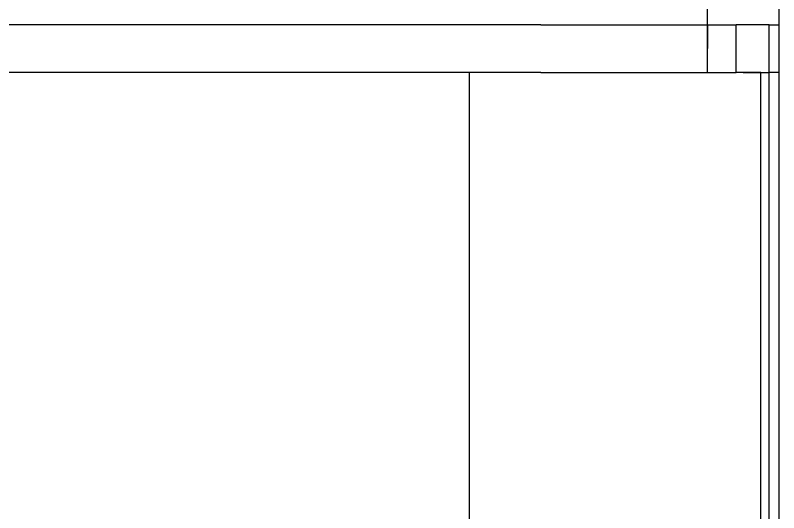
# Model space of a CAD drawing. Header units: millimetres. Extents: x 3212 to 6878, y 1640 to 3386.
# Drawn here: x 3319.301 to 3320.904, y 1647.427 to 1648.472 of the extents above; entities that cross this region are included whole.
import ezdxf

# ---------------------------------------------------------------- set-up
doc = ezdxf.new("R2010")
doc.units = ezdxf.units.MM
doc.header["$LTSCALE"] = 0.8
doc.layers.add('A-PEN-B', color=5, linetype='Continuous')
doc.layers.add('A-PEN-Y', color=2, linetype='Continuous')

msp = doc.modelspace()

# ---------------------------------------------------------------- linework, layer by layer
at = {"layer": 'A-PEN-B', "ltscale": 0.05}
for p, q in [((3320.9044, 1649.4516), (3320.9044, 1648.4516)), ((3320.7549, 1648.4516), (3320.7549, 1648.7616)), ((3320.4049, 1648.4516), (3305.2044, 1648.4516)), ((3320.4049, 1648.4516), (3320.7544, 1648.4516)), ((3320.7549, 1648.4516), (3320.7544, 1648.3516)), ((3320.7544, 1648.4516), (3320.7549, 1648.4516)), ((3320.7544, 1648.4516), (3320.7544, 1648.3516)), ((3320.7549, 1648.4516), (3320.8149, 1648.4516)), ((3320.8844, 1648.4516), (3320.8149, 1648.4516)), ((3320.8149, 1648.3516), (3320.8149, 1648.4516)), ((3320.8844, 1648.4516), (3320.9044, 1648.4516)), ((3320.8844, 1648.3516), (3320.8844, 1648.4516)), ((3320.9044, 1648.4516), (3320.9044, 1648.3516)), ((3320.2549, 1648.3516), (3316.7044, 1648.3516)), ((3320.4049, 1648.3516), (3320.2549, 1648.3516)), ((3320.4049, 1648.3516), (3320.7544, 1648.3516)), ((3320.7544, 1648.3516), (3320.8149, 1648.3516)), ((3320.867, 1648.3516), (3320.8149, 1648.3516)), ((3320.8296, 1648.3516), (3320.867, 1648.3516)), ((3320.867, 1645.4516), (3320.867, 1648.3516)), ((3320.867, 1648.3516), (3320.8844, 1648.3516)), ((3320.867, 1648.3516), (3320.8844, 1648.3516)), ((3320.9044, 1648.3516), (3320.8844, 1648.3516)), ((3320.8844, 1645.4516), (3320.8844, 1648.3516)), ((3320.9044, 1648.3516), (3320.9044, 1645.4516))]:
    msp.add_line(p, q, dxfattribs=at)
at = {"layer": 'A-PEN-Y', "ltscale": 0.05}
msp.add_line((3320.2549, 1645.4516), (3320.2549, 1648.3516), dxfattribs=at)

doc.saveas('drawing.dxf')
